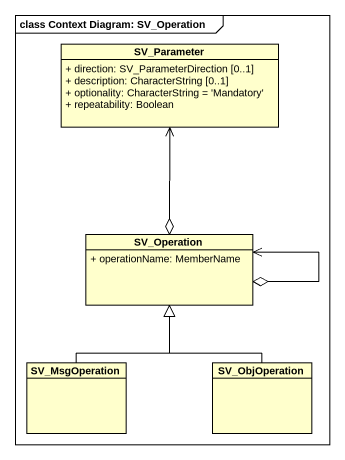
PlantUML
@startuml
mainframe class Context Diagram: SV_Operation
hide circle
hide empty members
skinparam classAttributeIconSize 0
class SV_Parameter {
  + direction: SV_ParameterDirection [0..1]
  + description: CharacterString [0..1]
  + optionality: CharacterString = 'Mandatory'
  + repeatability: Boolean
}
class SV_Operation {
  + operationName: MemberName
}
class SV_MsgOperation
class SV_ObjOperation
SV_Operation o-up-> SV_Parameter
SV_Operation o--> SV_Operation
SV_MsgOperation -up-|> SV_Operation
SV_ObjOperation -up-|> SV_Operation
@enduml
